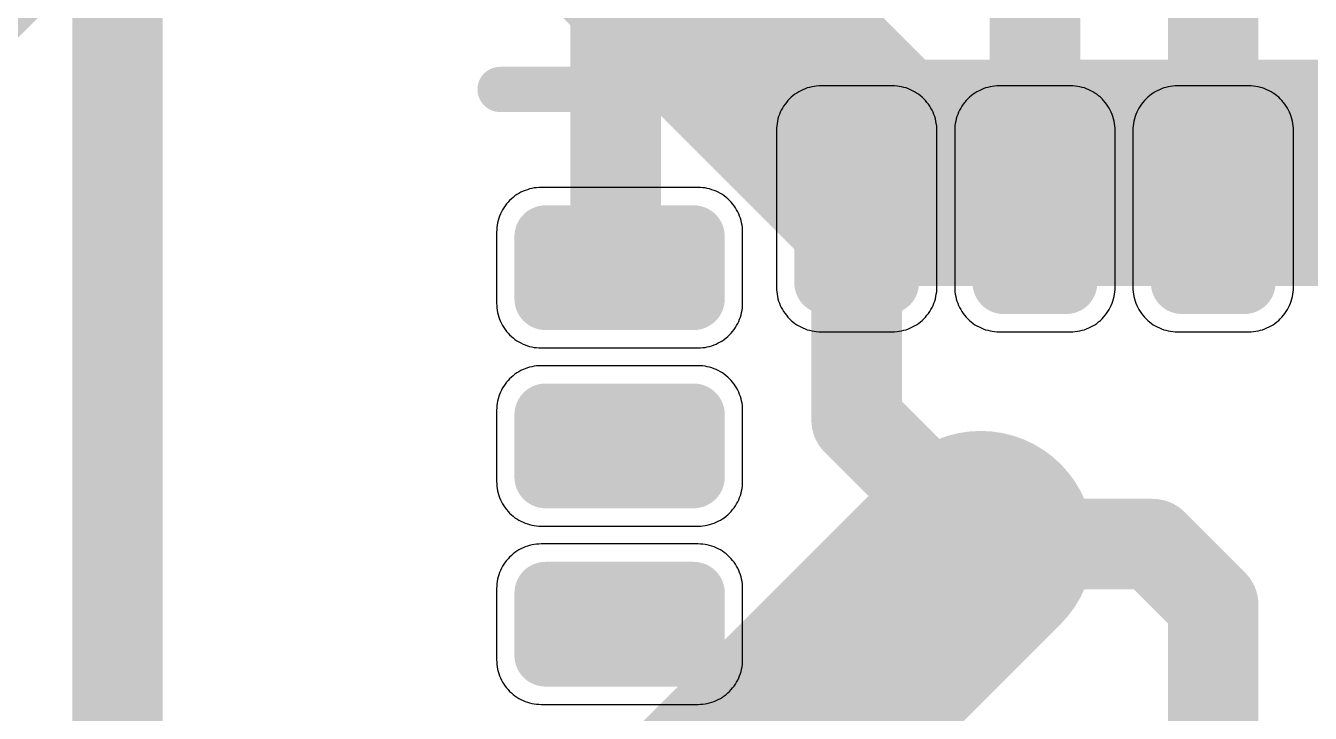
# Model space of a CAD drawing. Header units: millimetres. Extents: x 0.85 to 4.91, y 0.77 to 5.15.
# Drawn here: x 4.5619 to 4.7037, y 3.1873 to 3.2632 of the extents above; entities that cross this region are included whole.
import ezdxf

# ---------------------------------------------------------------- set-up
doc = ezdxf.new("R2010")
doc.units = ezdxf.units.MM
doc.header["$MEASUREMENT"] = 0
for name, color, linetype in [('BottomLayer', 5, 'Continuous'), ('BottomOverlay', 54, 'Continuous'), ('BottomPaste', 16, 'Continuous'), ('BottomSolder', 6, 'Continuous'), ('MultiLayer', 9, 'Continuous'), ('TopLayer', 1, 'Continuous'), ('ViaHoleLayer', 16, 'Continuous')]:
    doc.layers.add(name, color=color, linetype=linetype)

# ---------------------------------------------------------------- blocks, each defined once
blk = doc.blocks.new('ICM_42688_P_B_139')
at = {"layer": 'BottomLayer', "const_width": 0.00344}
for points in [[(0.03597, 0.01329, 1), (0.03942, 0.01329, 1)], [(0.05231, 0.01329, 1), (0.05576, 0.01329, 1)], [(0.03597, 0.0064, 1), (0.03942, 0.0064, 1)], [(0.05231, 0.0064, 1), (0.05576, 0.0064, 1)], [(0.03597, -0.0064, 1), (0.03942, -0.0064, 1)], [(0.05231, -0.0064, 1), (0.05576, -0.0064, 1)], [(0.03597, -0.01329, 1), (0.03942, -0.01329, 1)], [(0.05231, -0.01329, 1), (0.05576, -0.01329, 1)], [(0.03597, -0.02608, 1), (0.03942, -0.02608, 1)], [(0.05231, -0.02608, 1), (0.05576, -0.02608, 1)], [(-0.02485, -0.02785, 1), (-0.02141, -0.02785, 1)], [(-0.01796, -0.02785, 1), (-0.01452, -0.02785, 1)], [(-0.00517, -0.02785, 1), (-0.00172, -0.02785, 1)], [(0.00172, -0.02785, 1), (0.00517, -0.02785, 1)], [(0.01452, -0.02785, 1), (0.01796, -0.02785, 1)], [(0.02141, -0.02785, 1), (0.02485, -0.02785, 1)], [(0.03597, -0.03297, 1), (0.03942, -0.03297, 1)], [(0.05231, -0.03297, 1), (0.05576, -0.03297, 1)], [(-0.02485, -0.04419, 1), (-0.02141, -0.04419, 1)], [(-0.01796, -0.04419, 1), (-0.01452, -0.04419, 1)], [(-0.00517, -0.04419, 1), (-0.00172, -0.04419, 1)], [(0.00172, -0.04419, 1), (0.00517, -0.04419, 1)], [(0.01452, -0.04419, 1), (0.01796, -0.04419, 1)], [(0.02141, -0.04419, 1), (0.02485, -0.04419, 1)]]:
    blk.add_lwpolyline(points, format="xyb", close=True, dxfattribs=at)
at = {"layer": 'BottomLayer'}
for points in [[(0.05404, 0.01673), (0.0377, 0.01673), (0.05404, 0.00295), (0.0377, 0.00295)], [(0.05748, 0.01329), (0.03425, 0.01329), (0.05748, 0.0064), (0.03425, 0.0064)], [(0.05404, -0.00295), (0.0377, -0.00295), (0.05404, -0.01673), (0.0377, -0.01673)], [(0.05748, -0.0064), (0.03425, -0.0064), (0.05748, -0.01329), (0.03425, -0.01329)], [(0.05404, -0.02264), (0.0377, -0.02264), (0.05404, -0.03642), (0.0377, -0.03642)], [(-0.01624, -0.04764), (-0.01624, -0.02441), (-0.02313, -0.04764), (-0.02313, -0.02441)], [(0.00344, -0.04764), (0.00344, -0.02441), (-0.00344, -0.04764), (-0.00344, -0.02441)], [(0.02313, -0.04764), (0.02313, -0.02441), (0.01624, -0.04764), (0.01624, -0.02441)], [(0.05748, -0.02608), (0.03425, -0.02608), (0.05748, -0.03297), (0.03425, -0.03297)], [(-0.0128, -0.04419), (-0.0128, -0.02785), (-0.02657, -0.04419), (-0.02657, -0.02785)], [(0.00689, -0.04419), (0.00689, -0.02785), (-0.00689, -0.04419), (-0.00689, -0.02785)], [(0.02657, -0.04419), (0.02657, -0.02785), (0.0128, -0.04419), (0.0128, -0.02785)]]:
    blk.add_solid(points, dxfattribs=at)
at = {"layer": 'BottomOverlay', "const_width": 0.005}
blk.add_lwpolyline([(0.05906, -0.04921), (0.03898, -0.04921)], dxfattribs=at)
at = {"layer": 'BottomOverlay', "const_width": 0.0025}
for points in [[(0.03773, -0.04921, 1), (0.04023, -0.04921, 1)], [(0.05781, -0.04921, 1), (0.06031, -0.04921, 1)]]:
    blk.add_lwpolyline(points, format="xyb", close=True, dxfattribs=at)
at = {"layer": 'BottomPaste', "const_width": 0.00344}
for points in [[(0.03597, 0.01329, 1), (0.03942, 0.01329, 1)], [(0.05231, 0.01329, 1), (0.05576, 0.01329, 1)], [(0.03597, 0.0064, 1), (0.03942, 0.0064, 1)], [(0.05231, 0.0064, 1), (0.05576, 0.0064, 1)], [(0.03597, -0.0064, 1), (0.03942, -0.0064, 1)], [(0.05231, -0.0064, 1), (0.05576, -0.0064, 1)], [(0.03597, -0.01329, 1), (0.03942, -0.01329, 1)], [(0.05231, -0.01329, 1), (0.05576, -0.01329, 1)], [(0.03597, -0.02608, 1), (0.03942, -0.02608, 1)], [(0.05231, -0.02608, 1), (0.05576, -0.02608, 1)], [(-0.02485, -0.02785, 1), (-0.02141, -0.02785, 1)], [(-0.01796, -0.02785, 1), (-0.01452, -0.02785, 1)], [(-0.00517, -0.02785, 1), (-0.00172, -0.02785, 1)], [(0.00172, -0.02785, 1), (0.00517, -0.02785, 1)], [(0.01452, -0.02785, 1), (0.01796, -0.02785, 1)], [(0.02141, -0.02785, 1), (0.02485, -0.02785, 1)], [(0.03597, -0.03297, 1), (0.03942, -0.03297, 1)], [(0.05231, -0.03297, 1), (0.05576, -0.03297, 1)], [(-0.02485, -0.04419, 1), (-0.02141, -0.04419, 1)], [(-0.01796, -0.04419, 1), (-0.01452, -0.04419, 1)], [(-0.00517, -0.04419, 1), (-0.00172, -0.04419, 1)], [(0.00172, -0.04419, 1), (0.00517, -0.04419, 1)], [(0.01452, -0.04419, 1), (0.01796, -0.04419, 1)], [(0.02141, -0.04419, 1), (0.02485, -0.04419, 1)]]:
    blk.add_lwpolyline(points, format="xyb", close=True, dxfattribs=at)
at = {"layer": 'BottomPaste'}
for points in [[(0.05404, 0.01673), (0.0377, 0.01673), (0.05404, 0.00295), (0.0377, 0.00295)], [(0.05748, 0.01329), (0.03425, 0.01329), (0.05748, 0.0064), (0.03425, 0.0064)], [(0.05404, -0.00295), (0.0377, -0.00295), (0.05404, -0.01673), (0.0377, -0.01673)], [(0.05748, -0.0064), (0.03425, -0.0064), (0.05748, -0.01329), (0.03425, -0.01329)], [(0.05404, -0.02264), (0.0377, -0.02264), (0.05404, -0.03642), (0.0377, -0.03642)], [(-0.01624, -0.04764), (-0.01624, -0.02441), (-0.02313, -0.04764), (-0.02313, -0.02441)], [(0.00344, -0.04764), (0.00344, -0.02441), (-0.00344, -0.04764), (-0.00344, -0.02441)], [(0.02313, -0.04764), (0.02313, -0.02441), (0.01624, -0.04764), (0.01624, -0.02441)], [(0.05748, -0.02608), (0.03425, -0.02608), (0.05748, -0.03297), (0.03425, -0.03297)], [(-0.0128, -0.04419), (-0.0128, -0.02785), (-0.02657, -0.04419), (-0.02657, -0.02785)], [(0.00689, -0.04419), (0.00689, -0.02785), (-0.00689, -0.04419), (-0.00689, -0.02785)], [(0.02657, -0.04419), (0.02657, -0.02785), (0.0128, -0.04419), (0.0128, -0.02785)]]:
    blk.add_solid(points, dxfattribs=at)
at = {"layer": 'BottomSolder'}
for p, q in [((0.03568, 0.01846), (0.03544, 0.01837)), ((0.03593, 0.01853), (0.03568, 0.01846)), ((0.03618, 0.01859), (0.03593, 0.01853)), ((0.03643, 0.01864), (0.03618, 0.01859)), ((0.03669, 0.01867), (0.03643, 0.01864)), ((0.03695, 0.01869), (0.03669, 0.01867)), ((0.0372, 0.0187), (0.03695, 0.01869)), ((0.05453, 0.0187), (0.0372, 0.0187)), ((0.05479, 0.01869), (0.05453, 0.0187)), ((0.05504, 0.01867), (0.05479, 0.01869)), ((0.0553, 0.01864), (0.05504, 0.01867)), ((0.05555, 0.01859), (0.0553, 0.01864)), ((0.0558, 0.01853), (0.05555, 0.01859)), ((0.05605, 0.01846), (0.0558, 0.01853)), ((0.05629, 0.01837), (0.05605, 0.01846)), ((0.03355, 0.01707), (0.03338, 0.01688)), ((0.03372, 0.01726), (0.03355, 0.01707)), ((0.03391, 0.01744), (0.03372, 0.01726)), ((0.03411, 0.0176), (0.03391, 0.01744)), ((0.03431, 0.01776), (0.03411, 0.0176)), ((0.03452, 0.01791), (0.03431, 0.01776)), ((0.03474, 0.01804), (0.03452, 0.01791)), ((0.03497, 0.01816), (0.03474, 0.01804)), ((0.0352, 0.01828), (0.03497, 0.01816)), ((0.03544, 0.01837), (0.0352, 0.01828)), ((0.05653, 0.01828), (0.05629, 0.01837)), ((0.05676, 0.01816), (0.05653, 0.01828)), ((0.05699, 0.01804), (0.05676, 0.01816)), ((0.05721, 0.01791), (0.05699, 0.01804)), ((0.05742, 0.01776), (0.05721, 0.01791)), ((0.05762, 0.0176), (0.05742, 0.01776)), ((0.05782, 0.01744), (0.05762, 0.0176)), ((0.05801, 0.01726), (0.05782, 0.01744)), ((0.05818, 0.01707), (0.05801, 0.01726)), ((0.05835, 0.01688), (0.05818, 0.01707)), ((0.03271, 0.01578), (0.03261, 0.01554)), ((0.03282, 0.01601), (0.03271, 0.01578)), ((0.03294, 0.01624), (0.03282, 0.01601)), ((0.03308, 0.01646), (0.03294, 0.01624)), ((0.03322, 0.01667), (0.03308, 0.01646)), ((0.03338, 0.01688), (0.03322, 0.01667)), ((0.05851, 0.01667), (0.05835, 0.01688)), ((0.05865, 0.01646), (0.05851, 0.01667)), ((0.05879, 0.01624), (0.05865, 0.01646)), ((0.05891, 0.01601), (0.05879, 0.01624)), ((0.05902, 0.01578), (0.05891, 0.01601)), ((0.05912, 0.01554), (0.05902, 0.01578)), ((0.03231, 0.01429), (0.03229, 0.01404)), ((0.03234, 0.01455), (0.03231, 0.01429)), ((0.03239, 0.0148), (0.03234, 0.01455)), ((0.03245, 0.01505), (0.03239, 0.0148)), ((0.03252, 0.0153), (0.03245, 0.01505)), ((0.03261, 0.01554), (0.03252, 0.0153)), ((0.05921, 0.0153), (0.05912, 0.01554)), ((0.05928, 0.01505), (0.05921, 0.0153)), ((0.05934, 0.0148), (0.05928, 0.01505)), ((0.05939, 0.01455), (0.05934, 0.0148)), ((0.05942, 0.01429), (0.05939, 0.01455)), ((0.05944, 0.01404), (0.05942, 0.01429)), ((0.03229, 0.01404), (0.03228, 0.01378)), ((0.03228, 0.01378), (0.03228, 0.00591)), ((0.05945, 0.01378), (0.05944, 0.01404)), ((0.05945, 0.00591), (0.05945, 0.01378)), ((0.03228, 0.00591), (0.03229, 0.00565)), ((0.05944, 0.00565), (0.05945, 0.00591)), ((0.03229, 0.00565), (0.03231, 0.00539)), ((0.03231, 0.00539), (0.03234, 0.00514)), ((0.03234, 0.00514), (0.03239, 0.00488)), ((0.03239, 0.00488), (0.03245, 0.00463)), ((0.03245, 0.00463), (0.03252, 0.00438)), ((0.03252, 0.00438), (0.03261, 0.00414)), ((0.05912, 0.00414), (0.05921, 0.00438)), ((0.05921, 0.00438), (0.05928, 0.00463)), ((0.05928, 0.00463), (0.05934, 0.00488)), ((0.05934, 0.00488), (0.05939, 0.00514)), ((0.05939, 0.00514), (0.05942, 0.00539)), ((0.05942, 0.00539), (0.05944, 0.00565)), ((0.03261, 0.00414), (0.03271, 0.0039)), ((0.03271, 0.0039), (0.03282, 0.00367)), ((0.03282, 0.00367), (0.03294, 0.00344)), ((0.03294, 0.00344), (0.03308, 0.00323)), ((0.03308, 0.00323), (0.03322, 0.00301)), ((0.03322, 0.00301), (0.03338, 0.00281)), ((0.05835, 0.00281), (0.05851, 0.00301)), ((0.05851, 0.00301), (0.05865, 0.00323)), ((0.05865, 0.00323), (0.05879, 0.00344)), ((0.05879, 0.00344), (0.05891, 0.00367)), ((0.05891, 0.00367), (0.05902, 0.0039)), ((0.05902, 0.0039), (0.05912, 0.00414)), ((0.03338, 0.00281), (0.03355, 0.00261)), ((0.03355, 0.00261), (0.03372, 0.00243)), ((0.03372, 0.00243), (0.03391, 0.00225)), ((0.03391, 0.00225), (0.03411, 0.00208)), ((0.03411, 0.00208), (0.03431, 0.00192)), ((0.03431, 0.00192), (0.03452, 0.00178)), ((0.03452, 0.00178), (0.03474, 0.00164)), ((0.03474, 0.00164), (0.03497, 0.00152)), ((0.03497, 0.00152), (0.0352, 0.00141)), ((0.05653, 0.00141), (0.05676, 0.00152)), ((0.05676, 0.00152), (0.05699, 0.00164)), ((0.05699, 0.00164), (0.05721, 0.00178)), ((0.05721, 0.00178), (0.05742, 0.00192)), ((0.05742, 0.00192), (0.05762, 0.00208)), ((0.05762, 0.00208), (0.05782, 0.00225)), ((0.05782, 0.00225), (0.05801, 0.00243)), ((0.05801, 0.00243), (0.05818, 0.00261)), ((0.05818, 0.00261), (0.05835, 0.00281)), ((0.0352, 0.00141), (0.03544, 0.00131)), ((0.03544, 0.00131), (0.03568, 0.00123)), ((0.03568, 0.00123), (0.03593, 0.00115)), ((0.03593, 0.00115), (0.03618, 0.00109)), ((0.03618, 0.00109), (0.03643, 0.00104)), ((0.03643, 0.00104), (0.03669, 0.00101)), ((0.03669, 0.00101), (0.03695, 0.00099)), ((0.03695, 0.00099), (0.0372, 0.00098)), ((0.0372, 0.00098), (0.05453, 0.00098)), ((0.05453, 0.00098), (0.05479, 0.00099)), ((0.05479, 0.00099), (0.05504, 0.00101)), ((0.05504, 0.00101), (0.0553, 0.00104)), ((0.0553, 0.00104), (0.05555, 0.00109)), ((0.05555, 0.00109), (0.0558, 0.00115)), ((0.0558, 0.00115), (0.05605, 0.00123)), ((0.05605, 0.00123), (0.05629, 0.00131)), ((0.05629, 0.00131), (0.05653, 0.00141)), ((0.0352, -0.00141), (0.03497, -0.00152)), ((0.03544, -0.00131), (0.0352, -0.00141)), ((0.03568, -0.00123), (0.03544, -0.00131)), ((0.03593, -0.00115), (0.03568, -0.00123)), ((0.03618, -0.00109), (0.03593, -0.00115)), ((0.03643, -0.00104), (0.03618, -0.00109)), ((0.03669, -0.00101), (0.03643, -0.00104)), ((0.03695, -0.00099), (0.03669, -0.00101)), ((0.0372, -0.00098), (0.03695, -0.00099)), ((0.05453, -0.00098), (0.0372, -0.00098)), ((0.05479, -0.00099), (0.05453, -0.00098)), ((0.05504, -0.00101), (0.05479, -0.00099)), ((0.0553, -0.00104), (0.05504, -0.00101)), ((0.05555, -0.00109), (0.0553, -0.00104)), ((0.0558, -0.00115), (0.05555, -0.00109)), ((0.05605, -0.00123), (0.0558, -0.00115)), ((0.05629, -0.00131), (0.05605, -0.00123)), ((0.05653, -0.00141), (0.05629, -0.00131)), ((0.05676, -0.00152), (0.05653, -0.00141)), ((0.03338, -0.00281), (0.03322, -0.00301)), ((0.03355, -0.00261), (0.03338, -0.00281)), ((0.03372, -0.00243), (0.03355, -0.00261)), ((0.03391, -0.00225), (0.03372, -0.00243)), ((0.03411, -0.00208), (0.03391, -0.00225)), ((0.03431, -0.00192), (0.03411, -0.00208)), ((0.03452, -0.00178), (0.03431, -0.00192)), ((0.03474, -0.00164), (0.03452, -0.00178)), ((0.03497, -0.00152), (0.03474, -0.00164)), ((0.05699, -0.00164), (0.05676, -0.00152)), ((0.05721, -0.00178), (0.05699, -0.00164)), ((0.05742, -0.00192), (0.05721, -0.00178)), ((0.05762, -0.00208), (0.05742, -0.00192)), ((0.05782, -0.00225), (0.05762, -0.00208)), ((0.05801, -0.00243), (0.05782, -0.00225)), ((0.05818, -0.00261), (0.05801, -0.00243)), ((0.05835, -0.00281), (0.05818, -0.00261)), ((0.05851, -0.00301), (0.05835, -0.00281)), ((0.03261, -0.00414), (0.03252, -0.00438)), ((0.03271, -0.0039), (0.03261, -0.00414)), ((0.03282, -0.00367), (0.03271, -0.0039)), ((0.03294, -0.00344), (0.03282, -0.00367)), ((0.03308, -0.00323), (0.03294, -0.00344)), ((0.03322, -0.00301), (0.03308, -0.00323)), ((0.05865, -0.00323), (0.05851, -0.00301)), ((0.05879, -0.00344), (0.05865, -0.00323)), ((0.05891, -0.00367), (0.05879, -0.00344)), ((0.05902, -0.0039), (0.05891, -0.00367)), ((0.05912, -0.00414), (0.05902, -0.0039)), ((0.05921, -0.00438), (0.05912, -0.00414)), ((0.03229, -0.00565), (0.03228, -0.00591)), ((0.03231, -0.00539), (0.03229, -0.00565)), ((0.03234, -0.00514), (0.03231, -0.00539)), ((0.03239, -0.00488), (0.03234, -0.00514)), ((0.03245, -0.00463), (0.03239, -0.00488)), ((0.03252, -0.00438), (0.03245, -0.00463)), ((0.05928, -0.00463), (0.05921, -0.00438)), ((0.05934, -0.00488), (0.05928, -0.00463)), ((0.05939, -0.00514), (0.05934, -0.00488)), ((0.05942, -0.00539), (0.05939, -0.00514)), ((0.05944, -0.00565), (0.05942, -0.00539)), ((0.05945, -0.00591), (0.05944, -0.00565)), ((0.03228, -0.00591), (0.03228, -0.01378)), ((0.05945, -0.01378), (0.05945, -0.00591)), ((0.03228, -0.01378), (0.03229, -0.01404)), ((0.03229, -0.01404), (0.03231, -0.01429)), ((0.05942, -0.01429), (0.05944, -0.01404)), ((0.05944, -0.01404), (0.05945, -0.01378)), ((0.03231, -0.01429), (0.03234, -0.01455)), ((0.03234, -0.01455), (0.03239, -0.0148)), ((0.03239, -0.0148), (0.03245, -0.01505)), ((0.03245, -0.01505), (0.03252, -0.0153)), ((0.03252, -0.0153), (0.03261, -0.01554)), ((0.03261, -0.01554), (0.03271, -0.01578)), ((0.05902, -0.01578), (0.05912, -0.01554)), ((0.05912, -0.01554), (0.05921, -0.0153)), ((0.05921, -0.0153), (0.05928, -0.01505)), ((0.05928, -0.01505), (0.05934, -0.0148)), ((0.05934, -0.0148), (0.05939, -0.01455)), ((0.05939, -0.01455), (0.05942, -0.01429)), ((0.03271, -0.01578), (0.03282, -0.01601)), ((0.03282, -0.01601), (0.03294, -0.01624)), ((0.03294, -0.01624), (0.03308, -0.01646)), ((0.03308, -0.01646), (0.03322, -0.01667)), ((0.03322, -0.01667), (0.03338, -0.01688)), ((0.03338, -0.01688), (0.03355, -0.01707)), ((0.05818, -0.01707), (0.05835, -0.01688)), ((0.05835, -0.01688), (0.05851, -0.01667)), ((0.05851, -0.01667), (0.05865, -0.01646)), ((0.05865, -0.01646), (0.05879, -0.01624)), ((0.05879, -0.01624), (0.05891, -0.01601)), ((0.05891, -0.01601), (0.05902, -0.01578)), ((0.03355, -0.01707), (0.03372, -0.01726)), ((0.03372, -0.01726), (0.03391, -0.01744)), ((0.03391, -0.01744), (0.03411, -0.0176)), ((0.03411, -0.0176), (0.03431, -0.01776)), ((0.03431, -0.01776), (0.03452, -0.01791)), ((0.03452, -0.01791), (0.03474, -0.01804)), ((0.03474, -0.01804), (0.03497, -0.01816)), ((0.03497, -0.01816), (0.0352, -0.01828)), ((0.0352, -0.01828), (0.03544, -0.01837)), ((0.03544, -0.01837), (0.03568, -0.01846)), ((0.05605, -0.01846), (0.05629, -0.01837)), ((0.05629, -0.01837), (0.05653, -0.01828)), ((0.05653, -0.01828), (0.05676, -0.01816)), ((0.05676, -0.01816), (0.05699, -0.01804)), ((0.05699, -0.01804), (0.05721, -0.01791)), ((0.05721, -0.01791), (0.05742, -0.01776)), ((0.05742, -0.01776), (0.05762, -0.0176)), ((0.05762, -0.0176), (0.05782, -0.01744)), ((0.05782, -0.01744), (0.05801, -0.01726)), ((0.05801, -0.01726), (0.05818, -0.01707)), ((0.03568, -0.01846), (0.03593, -0.01853)), ((0.03593, -0.01853), (0.03618, -0.01859)), ((0.03618, -0.01859), (0.03643, -0.01864)), ((0.03643, -0.01864), (0.03669, -0.01867)), ((0.03669, -0.01867), (0.03695, -0.01869)), ((0.03695, -0.01869), (0.0372, -0.0187)), ((0.0372, -0.0187), (0.05453, -0.0187)), ((0.05453, -0.0187), (0.05479, -0.01869)), ((0.05479, -0.01869), (0.05504, -0.01867)), ((0.05504, -0.01867), (0.0553, -0.01864)), ((0.0553, -0.01864), (0.05555, -0.01859)), ((0.05555, -0.01859), (0.0558, -0.01853)), ((0.0558, -0.01853), (0.05605, -0.01846)), ((0.03497, -0.02121), (0.03474, -0.02133)), ((0.0352, -0.02109), (0.03497, -0.02121)), ((0.03544, -0.021), (0.0352, -0.02109)), ((0.03568, -0.02091), (0.03544, -0.021)), ((0.03593, -0.02084), (0.03568, -0.02091)), ((0.03618, -0.02078), (0.03593, -0.02084)), ((0.03643, -0.02073), (0.03618, -0.02078)), ((0.03669, -0.0207), (0.03643, -0.02073)), ((0.03695, -0.02068), (0.03669, -0.0207)), ((0.0372, -0.02067), (0.03695, -0.02068)), ((0.05453, -0.02067), (0.0372, -0.02067)), ((0.05479, -0.02068), (0.05453, -0.02067)), ((0.05504, -0.0207), (0.05479, -0.02068)), ((0.0553, -0.02073), (0.05504, -0.0207)), ((0.05555, -0.02078), (0.0553, -0.02073)), ((0.0558, -0.02084), (0.05555, -0.02078)), ((0.05605, -0.02091), (0.0558, -0.02084)), ((0.05629, -0.021), (0.05605, -0.02091)), ((0.05653, -0.02109), (0.05629, -0.021)), ((0.05676, -0.02121), (0.05653, -0.02109)), ((0.05699, -0.02133), (0.05676, -0.02121)), ((-0.02514, -0.02268), (-0.02539, -0.02277)), ((-0.0249, -0.02261), (-0.02514, -0.02268)), ((-0.02465, -0.02255), (-0.0249, -0.02261)), ((-0.02439, -0.0225), (-0.02465, -0.02255)), ((-0.02414, -0.02247), (-0.02439, -0.0225)), ((-0.02388, -0.02245), (-0.02414, -0.02247)), ((-0.02362, -0.02244), (-0.02388, -0.02245)), ((-0.01575, -0.02244), (-0.02362, -0.02244)), ((-0.01549, -0.02245), (-0.01575, -0.02244)), ((-0.01523, -0.02247), (-0.01549, -0.02245)), ((-0.01498, -0.0225), (-0.01523, -0.02247)), ((-0.01472, -0.02255), (-0.01498, -0.0225)), ((-0.01447, -0.02261), (-0.01472, -0.02255)), ((-0.01423, -0.02268), (-0.01447, -0.02261)), ((-0.01398, -0.02277), (-0.01423, -0.02268)), ((-0.00546, -0.02268), (-0.0057, -0.02277)), ((-0.00521, -0.02261), (-0.00546, -0.02268)), ((-0.00496, -0.02255), (-0.00521, -0.02261)), ((-0.00471, -0.0225), (-0.00496, -0.02255)), ((-0.00445, -0.02247), (-0.00471, -0.0225)), ((-0.00419, -0.02245), (-0.00445, -0.02247)), ((-0.00394, -0.02244), (-0.00419, -0.02245)), ((0.00394, -0.02244), (-0.00394, -0.02244)), ((0.00419, -0.02245), (0.00394, -0.02244)), ((0.00445, -0.02247), (0.00419, -0.02245)), ((0.00471, -0.0225), (0.00445, -0.02247)), ((0.00496, -0.02255), (0.00471, -0.0225)), ((0.00521, -0.02261), (0.00496, -0.02255)), ((0.00546, -0.02268), (0.00521, -0.02261)), ((0.0057, -0.02277), (0.00546, -0.02268)), ((0.01423, -0.02268), (0.01398, -0.02277)), ((0.01447, -0.02261), (0.01423, -0.02268)), ((0.01472, -0.02255), (0.01447, -0.02261)), ((0.01498, -0.0225), (0.01472, -0.02255)), ((0.01523, -0.02247), (0.01498, -0.0225)), ((0.01549, -0.02245), (0.01523, -0.02247)), ((0.01575, -0.02244), (0.01549, -0.02245)), ((0.02362, -0.02244), (0.01575, -0.02244)), ((0.02388, -0.02245), (0.02362, -0.02244)), ((0.02414, -0.02247), (0.02388, -0.02245)), ((0.02439, -0.0225), (0.02414, -0.02247)), ((0.02465, -0.02255), (0.02439, -0.0225)), ((0.0249, -0.02261), (0.02465, -0.02255)), ((0.02514, -0.02268), (0.0249, -0.02261)), ((0.02539, -0.02277), (0.02514, -0.02268)), ((0.03322, -0.0227), (0.03308, -0.02291)), ((0.03338, -0.02249), (0.03322, -0.0227)), ((0.03355, -0.0223), (0.03338, -0.02249)), ((0.03372, -0.02211), (0.03355, -0.0223)), ((0.03391, -0.02193), (0.03372, -0.02211)), ((0.03411, -0.02177), (0.03391, -0.02193)), ((0.03431, -0.02161), (0.03411, -0.02177)), ((0.03452, -0.02146), (0.03431, -0.02161)), ((0.03474, -0.02133), (0.03452, -0.02146)), ((0.05721, -0.02146), (0.05699, -0.02133)), ((0.05742, -0.02161), (0.05721, -0.02146)), ((0.05762, -0.02177), (0.05742, -0.02161)), ((0.05782, -0.02193), (0.05762, -0.02177)), ((0.05801, -0.02211), (0.05782, -0.02193)), ((0.05818, -0.0223), (0.05801, -0.02211)), ((0.05835, -0.02249), (0.05818, -0.0223)), ((0.05851, -0.0227), (0.05835, -0.02249)), ((0.05865, -0.02291), (0.05851, -0.0227)), ((-0.02728, -0.02407), (-0.02745, -0.02427)), ((-0.0271, -0.02388), (-0.02728, -0.02407)), ((-0.02692, -0.02371), (-0.0271, -0.02388)), ((-0.02672, -0.02354), (-0.02692, -0.02371)), ((-0.02651, -0.02338), (-0.02672, -0.02354)), ((-0.0263, -0.02323), (-0.02651, -0.02338)), ((-0.02608, -0.0231), (-0.0263, -0.02323)), ((-0.02586, -0.02298), (-0.02608, -0.0231)), ((-0.02562, -0.02287), (-0.02586, -0.02298)), ((-0.02539, -0.02277), (-0.02562, -0.02287)), ((-0.01375, -0.02287), (-0.01398, -0.02277)), ((-0.01351, -0.02298), (-0.01375, -0.02287)), ((-0.01329, -0.0231), (-0.01351, -0.02298)), ((-0.01307, -0.02323), (-0.01329, -0.0231)), ((-0.01286, -0.02338), (-0.01307, -0.02323)), ((-0.01265, -0.02354), (-0.01286, -0.02338)), ((-0.01246, -0.02371), (-0.01265, -0.02354)), ((-0.01227, -0.02388), (-0.01246, -0.02371)), ((-0.01209, -0.02407), (-0.01227, -0.02388)), ((-0.01192, -0.02427), (-0.01209, -0.02407)), ((-0.00759, -0.02407), (-0.00776, -0.02427)), ((-0.00742, -0.02388), (-0.00759, -0.02407)), ((-0.00723, -0.02371), (-0.00742, -0.02388)), ((-0.00703, -0.02354), (-0.00723, -0.02371)), ((-0.00683, -0.02338), (-0.00703, -0.02354)), ((-0.00662, -0.02323), (-0.00683, -0.02338)), ((-0.0064, -0.0231), (-0.00662, -0.02323)), ((-0.00617, -0.02298), (-0.0064, -0.0231)), ((-0.00594, -0.02287), (-0.00617, -0.02298)), ((-0.0057, -0.02277), (-0.00594, -0.02287)), ((0.00594, -0.02287), (0.0057, -0.02277)), ((0.00617, -0.02298), (0.00594, -0.02287)), ((0.0064, -0.0231), (0.00617, -0.02298)), ((0.00662, -0.02323), (0.0064, -0.0231)), ((0.00683, -0.02338), (0.00662, -0.02323)), ((0.00703, -0.02354), (0.00683, -0.02338)), ((0.00723, -0.02371), (0.00703, -0.02354)), ((0.00742, -0.02388), (0.00723, -0.02371)), ((0.00759, -0.02407), (0.00742, -0.02388)), ((0.00776, -0.02427), (0.00759, -0.02407)), ((0.01209, -0.02407), (0.01192, -0.02427)), ((0.01227, -0.02388), (0.01209, -0.02407)), ((0.01246, -0.02371), (0.01227, -0.02388)), ((0.01265, -0.02354), (0.01246, -0.02371)), ((0.01286, -0.02338), (0.01265, -0.02354)), ((0.01307, -0.02323), (0.01286, -0.02338)), ((0.01329, -0.0231), (0.01307, -0.02323)), ((0.01351, -0.02298), (0.01329, -0.0231)), ((0.01375, -0.02287), (0.01351, -0.02298)), ((0.01398, -0.02277), (0.01375, -0.02287)), ((0.02562, -0.02287), (0.02539, -0.02277)), ((0.02586, -0.02298), (0.02562, -0.02287)), ((0.02608, -0.0231), (0.02586, -0.02298)), ((0.0263, -0.02323), (0.02608, -0.0231)), ((0.02651, -0.02338), (0.0263, -0.02323)), ((0.02672, -0.02354), (0.02651, -0.02338)), ((0.02692, -0.02371), (0.02672, -0.02354)), ((0.0271, -0.02388), (0.02692, -0.02371)), ((0.02728, -0.02407), (0.0271, -0.02388)), ((0.02745, -0.02427), (0.02728, -0.02407)), ((0.03252, -0.02407), (0.03245, -0.02432)), ((0.03261, -0.02383), (0.03252, -0.02407)), ((0.03271, -0.02359), (0.03261, -0.02383)), ((0.03282, -0.02336), (0.03271, -0.02359)), ((0.03294, -0.02313), (0.03282, -0.02336)), ((0.03308, -0.02291), (0.03294, -0.02313)), ((0.05879, -0.02313), (0.05865, -0.02291)), ((0.05891, -0.02336), (0.05879, -0.02313)), ((0.05902, -0.02359), (0.05891, -0.02336)), ((0.05912, -0.02383), (0.05902, -0.02359)), ((0.05921, -0.02407), (0.05912, -0.02383)), ((0.05928, -0.02432), (0.05921, -0.02407)), ((-0.02812, -0.02536), (-0.02822, -0.0256)), ((-0.02801, -0.02513), (-0.02812, -0.02536)), ((-0.02788, -0.0249), (-0.02801, -0.02513)), ((-0.02775, -0.02468), (-0.02788, -0.0249)), ((-0.0276, -0.02447), (-0.02775, -0.02468)), ((-0.02745, -0.02427), (-0.0276, -0.02447)), ((-0.01177, -0.02447), (-0.01192, -0.02427)), ((-0.01162, -0.02468), (-0.01177, -0.02447)), ((-0.01149, -0.0249), (-0.01162, -0.02468)), ((-0.01136, -0.02513), (-0.01149, -0.0249)), ((-0.01125, -0.02536), (-0.01136, -0.02513)), ((-0.01115, -0.0256), (-0.01125, -0.02536)), ((-0.00843, -0.02536), (-0.00853, -0.0256)), ((-0.00832, -0.02513), (-0.00843, -0.02536)), ((-0.0082, -0.0249), (-0.00832, -0.02513)), ((-0.00806, -0.02468), (-0.0082, -0.0249)), ((-0.00792, -0.02447), (-0.00806, -0.02468)), ((-0.00776, -0.02427), (-0.00792, -0.02447)), ((0.00792, -0.02447), (0.00776, -0.02427)), ((0.00806, -0.02468), (0.00792, -0.02447)), ((0.0082, -0.0249), (0.00806, -0.02468)), ((0.00832, -0.02513), (0.0082, -0.0249)), ((0.00843, -0.02536), (0.00832, -0.02513)), ((0.00853, -0.0256), (0.00843, -0.02536)), ((0.01125, -0.02536), (0.01115, -0.0256)), ((0.01136, -0.02513), (0.01125, -0.02536)), ((0.01149, -0.0249), (0.01136, -0.02513)), ((0.01162, -0.02468), (0.01149, -0.0249)), ((0.01177, -0.02447), (0.01162, -0.02468)), ((0.01192, -0.02427), (0.01177, -0.02447)), ((0.0276, -0.02447), (0.02745, -0.02427)), ((0.02775, -0.02468), (0.0276, -0.02447)), ((0.02788, -0.0249), (0.02775, -0.02468)), ((0.02801, -0.02513), (0.02788, -0.0249)), ((0.02812, -0.02536), (0.02801, -0.02513)), ((0.02822, -0.0256), (0.02812, -0.02536)), ((0.03229, -0.02533), (0.03228, -0.02559)), ((0.03231, -0.02508), (0.03229, -0.02533)), ((0.03234, -0.02482), (0.03231, -0.02508)), ((0.03239, -0.02457), (0.03234, -0.02482)), ((0.03245, -0.02432), (0.03239, -0.02457)), ((0.05934, -0.02457), (0.05928, -0.02432)), ((0.05939, -0.02482), (0.05934, -0.02457)), ((0.05942, -0.02508), (0.05939, -0.02482)), ((0.05944, -0.02533), (0.05942, -0.02508)), ((0.05945, -0.02559), (0.05944, -0.02533)), ((-0.02852, -0.02685), (-0.02854, -0.0271)), ((-0.02848, -0.02659), (-0.02852, -0.02685)), ((-0.02844, -0.02634), (-0.02848, -0.02659)), ((-0.02838, -0.02609), (-0.02844, -0.02634)), ((-0.0283, -0.02584), (-0.02838, -0.02609)), ((-0.02822, -0.0256), (-0.0283, -0.02584)), ((-0.01107, -0.02584), (-0.01115, -0.0256)), ((-0.01099, -0.02609), (-0.01107, -0.02584)), ((-0.01093, -0.02634), (-0.01099, -0.02609)), ((-0.01089, -0.02659), (-0.01093, -0.02634)), ((-0.01085, -0.02685), (-0.01089, -0.02659)), ((-0.01083, -0.0271), (-0.01085, -0.02685)), ((-0.00883, -0.02685), (-0.00885, -0.0271)), ((-0.0088, -0.02659), (-0.00883, -0.02685)), ((-0.00875, -0.02634), (-0.0088, -0.02659)), ((-0.00869, -0.02609), (-0.00875, -0.02634)), ((-0.00862, -0.02584), (-0.00869, -0.02609)), ((-0.00853, -0.0256), (-0.00862, -0.02584)), ((0.00862, -0.02584), (0.00853, -0.0256)), ((0.00869, -0.02609), (0.00862, -0.02584)), ((0.00875, -0.02634), (0.00869, -0.02609)), ((0.0088, -0.02659), (0.00875, -0.02634)), ((0.00883, -0.02685), (0.0088, -0.02659)), ((0.00885, -0.0271), (0.00883, -0.02685)), ((0.01085, -0.02685), (0.01083, -0.0271)), ((0.01089, -0.02659), (0.01085, -0.02685)), ((0.01093, -0.02634), (0.01089, -0.02659)), ((0.01099, -0.02609), (0.01093, -0.02634)), ((0.01107, -0.02584), (0.01099, -0.02609)), ((0.01115, -0.0256), (0.01107, -0.02584)), ((0.0283, -0.02584), (0.02822, -0.0256)), ((0.02838, -0.02609), (0.0283, -0.02584)), ((0.02844, -0.02634), (0.02838, -0.02609)), ((0.02848, -0.02659), (0.02844, -0.02634)), ((0.02852, -0.02685), (0.02848, -0.02659)), ((0.02854, -0.0271), (0.02852, -0.02685)), ((0.03228, -0.02559), (0.03228, -0.03346)), ((0.05945, -0.03346), (0.05945, -0.02559)), ((-0.02854, -0.0271), (-0.02854, -0.02736)), ((-0.02854, -0.02736), (-0.02854, -0.04469)), ((-0.01083, -0.02736), (-0.01083, -0.0271)), ((-0.01083, -0.04469), (-0.01083, -0.02736)), ((-0.00885, -0.0271), (-0.00886, -0.02736)), ((-0.00886, -0.02736), (-0.00886, -0.04469)), ((0.00886, -0.02736), (0.00885, -0.0271)), ((0.00886, -0.04469), (0.00886, -0.02736)), ((0.01083, -0.0271), (0.01083, -0.02736)), ((0.01083, -0.02736), (0.01083, -0.04469)), ((0.02854, -0.02736), (0.02854, -0.0271)), ((0.02854, -0.04469), (0.02854, -0.02736)), ((0.03228, -0.03346), (0.03229, -0.03372)), ((0.03229, -0.03372), (0.03231, -0.03398)), ((0.03231, -0.03398), (0.03234, -0.03423)), ((0.05939, -0.03423), (0.05942, -0.03398)), ((0.05942, -0.03398), (0.05944, -0.03372)), ((0.05944, -0.03372), (0.05945, -0.03346)), ((0.03234, -0.03423), (0.03239, -0.03449)), ((0.03239, -0.03449), (0.03245, -0.03474)), ((0.03245, -0.03474), (0.03252, -0.03499)), ((0.03252, -0.03499), (0.03261, -0.03523)), ((0.03261, -0.03523), (0.03271, -0.03547)), ((0.05902, -0.03547), (0.05912, -0.03523)), ((0.05912, -0.03523), (0.05921, -0.03499)), ((0.05921, -0.03499), (0.05928, -0.03474)), ((0.05928, -0.03474), (0.05934, -0.03449)), ((0.05934, -0.03449), (0.05939, -0.03423)), ((0.03271, -0.03547), (0.03282, -0.0357)), ((0.03282, -0.0357), (0.03294, -0.03593)), ((0.03294, -0.03593), (0.03308, -0.03614)), ((0.03308, -0.03614), (0.03322, -0.03636)), ((0.03322, -0.03636), (0.03338, -0.03656)), ((0.03338, -0.03656), (0.03355, -0.03676)), ((0.03355, -0.03676), (0.03372, -0.03694)), ((0.05801, -0.03694), (0.05818, -0.03676)), ((0.05818, -0.03676), (0.05835, -0.03656)), ((0.05835, -0.03656), (0.05851, -0.03636)), ((0.05851, -0.03636), (0.05865, -0.03614)), ((0.05865, -0.03614), (0.05879, -0.03593)), ((0.05879, -0.03593), (0.05891, -0.0357)), ((0.05891, -0.0357), (0.05902, -0.03547)), ((0.03372, -0.03694), (0.03391, -0.03712)), ((0.03391, -0.03712), (0.03411, -0.03729)), ((0.03411, -0.03729), (0.03431, -0.03745)), ((0.03431, -0.03745), (0.03452, -0.03759)), ((0.03452, -0.03759), (0.03474, -0.03773)), ((0.03474, -0.03773), (0.03497, -0.03785)), ((0.03497, -0.03785), (0.0352, -0.03796)), ((0.0352, -0.03796), (0.03544, -0.03806)), ((0.03544, -0.03806), (0.03568, -0.03814)), ((0.03568, -0.03814), (0.03593, -0.03822)), ((0.03593, -0.03822), (0.03618, -0.03828)), ((0.03618, -0.03828), (0.03643, -0.03833)), ((0.0553, -0.03833), (0.05555, -0.03828)), ((0.05555, -0.03828), (0.0558, -0.03822)), ((0.0558, -0.03822), (0.05605, -0.03814)), ((0.05605, -0.03814), (0.05629, -0.03806)), ((0.05629, -0.03806), (0.05653, -0.03796)), ((0.05653, -0.03796), (0.05676, -0.03785)), ((0.05676, -0.03785), (0.05699, -0.03773)), ((0.05699, -0.03773), (0.05721, -0.03759)), ((0.05721, -0.03759), (0.05742, -0.03745)), ((0.05742, -0.03745), (0.05762, -0.03729)), ((0.05762, -0.03729), (0.05782, -0.03712)), ((0.05782, -0.03712), (0.05801, -0.03694)), ((0.03643, -0.03833), (0.03669, -0.03836)), ((0.03669, -0.03836), (0.03695, -0.03838)), ((0.03695, -0.03838), (0.0372, -0.03839)), ((0.0372, -0.03839), (0.05453, -0.03839)), ((0.05453, -0.03839), (0.05479, -0.03838)), ((0.05479, -0.03838), (0.05504, -0.03836)), ((0.05504, -0.03836), (0.0553, -0.03833)), ((-0.02854, -0.04469), (-0.02854, -0.04494)), ((-0.02854, -0.04494), (-0.02852, -0.0452)), ((-0.02852, -0.0452), (-0.02848, -0.04545)), ((-0.01089, -0.04545), (-0.01085, -0.0452)), ((-0.01085, -0.0452), (-0.01083, -0.04494)), ((-0.01083, -0.04494), (-0.01083, -0.04469)), ((-0.00886, -0.04469), (-0.00885, -0.04494)), ((-0.00885, -0.04494), (-0.00883, -0.0452)), ((-0.00883, -0.0452), (-0.0088, -0.04545)), ((0.0088, -0.04545), (0.00883, -0.0452)), ((0.00883, -0.0452), (0.00885, -0.04494)), ((0.00885, -0.04494), (0.00886, -0.04469)), ((0.01083, -0.04469), (0.01083, -0.04494)), ((0.01083, -0.04494), (0.01085, -0.0452)), ((0.01085, -0.0452), (0.01089, -0.04545)), ((0.02848, -0.04545), (0.02852, -0.0452)), ((0.02852, -0.0452), (0.02854, -0.04494)), ((0.02854, -0.04494), (0.02854, -0.04469)), ((-0.02848, -0.04545), (-0.02844, -0.04571)), ((-0.02844, -0.04571), (-0.02838, -0.04596)), ((-0.02838, -0.04596), (-0.0283, -0.04621)), ((-0.0283, -0.04621), (-0.02822, -0.04645)), ((-0.02822, -0.04645), (-0.02812, -0.04669)), ((-0.02812, -0.04669), (-0.02801, -0.04692)), ((-0.01136, -0.04692), (-0.01125, -0.04669)), ((-0.01125, -0.04669), (-0.01115, -0.04645)), ((-0.01115, -0.04645), (-0.01107, -0.04621)), ((-0.01107, -0.04621), (-0.01099, -0.04596)), ((-0.01099, -0.04596), (-0.01093, -0.04571)), ((-0.01093, -0.04571), (-0.01089, -0.04545)), ((-0.0088, -0.04545), (-0.00875, -0.04571)), ((-0.00875, -0.04571), (-0.00869, -0.04596)), ((-0.00869, -0.04596), (-0.00862, -0.04621)), ((-0.00862, -0.04621), (-0.00853, -0.04645)), ((-0.00853, -0.04645), (-0.00843, -0.04669)), ((-0.00843, -0.04669), (-0.00832, -0.04692)), ((0.00832, -0.04692), (0.00843, -0.04669)), ((0.00843, -0.04669), (0.00853, -0.04645)), ((0.00853, -0.04645), (0.00862, -0.04621)), ((0.00862, -0.04621), (0.00869, -0.04596)), ((0.00869, -0.04596), (0.00875, -0.04571)), ((0.00875, -0.04571), (0.0088, -0.04545)), ((0.01089, -0.04545), (0.01093, -0.04571)), ((0.01093, -0.04571), (0.01099, -0.04596)), ((0.01099, -0.04596), (0.01107, -0.04621)), ((0.01107, -0.04621), (0.01115, -0.04645)), ((0.01115, -0.04645), (0.01125, -0.04669)), ((0.01125, -0.04669), (0.01136, -0.04692)), ((0.02801, -0.04692), (0.02812, -0.04669)), ((0.02812, -0.04669), (0.02822, -0.04645)), ((0.02822, -0.04645), (0.0283, -0.04621)), ((0.0283, -0.04621), (0.02838, -0.04596)), ((0.02838, -0.04596), (0.02844, -0.04571)), ((0.02844, -0.04571), (0.02848, -0.04545)), ((-0.02801, -0.04692), (-0.02788, -0.04715)), ((-0.02788, -0.04715), (-0.02775, -0.04737)), ((-0.02775, -0.04737), (-0.0276, -0.04758)), ((-0.0276, -0.04758), (-0.02745, -0.04778)), ((-0.02745, -0.04778), (-0.02728, -0.04798)), ((-0.02728, -0.04798), (-0.0271, -0.04816)), ((-0.0271, -0.04816), (-0.02692, -0.04834)), ((-0.01246, -0.04834), (-0.01227, -0.04816)), ((-0.01227, -0.04816), (-0.01209, -0.04798)), ((-0.01209, -0.04798), (-0.01192, -0.04778)), ((-0.01192, -0.04778), (-0.01177, -0.04758)), ((-0.01177, -0.04758), (-0.01162, -0.04737)), ((-0.01162, -0.04737), (-0.01149, -0.04715)), ((-0.01149, -0.04715), (-0.01136, -0.04692)), ((-0.00832, -0.04692), (-0.0082, -0.04715)), ((-0.0082, -0.04715), (-0.00806, -0.04737)), ((-0.00806, -0.04737), (-0.00792, -0.04758)), ((-0.00792, -0.04758), (-0.00776, -0.04778)), ((-0.00776, -0.04778), (-0.00759, -0.04798)), ((-0.00759, -0.04798), (-0.00742, -0.04816)), ((-0.00742, -0.04816), (-0.00723, -0.04834)), ((0.00723, -0.04834), (0.00742, -0.04816)), ((0.00742, -0.04816), (0.00759, -0.04798)), ((0.00759, -0.04798), (0.00776, -0.04778)), ((0.00776, -0.04778), (0.00792, -0.04758)), ((0.00792, -0.04758), (0.00806, -0.04737)), ((0.00806, -0.04737), (0.0082, -0.04715)), ((0.0082, -0.04715), (0.00832, -0.04692)), ((0.01136, -0.04692), (0.01149, -0.04715)), ((0.01149, -0.04715), (0.01162, -0.04737)), ((0.01162, -0.04737), (0.01177, -0.04758)), ((0.01177, -0.04758), (0.01192, -0.04778)), ((0.01192, -0.04778), (0.01209, -0.04798)), ((0.01209, -0.04798), (0.01227, -0.04816)), ((0.01227, -0.04816), (0.01246, -0.04834)), ((0.02692, -0.04834), (0.0271, -0.04816)), ((0.0271, -0.04816), (0.02728, -0.04798)), ((0.02728, -0.04798), (0.02745, -0.04778)), ((0.02745, -0.04778), (0.0276, -0.04758)), ((0.0276, -0.04758), (0.02775, -0.04737)), ((0.02775, -0.04737), (0.02788, -0.04715)), ((0.02788, -0.04715), (0.02801, -0.04692)), ((-0.02692, -0.04834), (-0.02672, -0.04851)), ((-0.02672, -0.04851), (-0.02651, -0.04867)), ((-0.02651, -0.04867), (-0.0263, -0.04881)), ((-0.0263, -0.04881), (-0.02608, -0.04895)), ((-0.02608, -0.04895), (-0.02586, -0.04907)), ((-0.02586, -0.04907), (-0.02562, -0.04918)), ((-0.02562, -0.04918), (-0.02539, -0.04928)), ((-0.02539, -0.04928), (-0.02514, -0.04937)), ((-0.02514, -0.04937), (-0.0249, -0.04944)), ((-0.0249, -0.04944), (-0.02465, -0.0495)), ((-0.02465, -0.0495), (-0.02439, -0.04955)), ((-0.02439, -0.04955), (-0.02414, -0.04958)), ((-0.02414, -0.04958), (-0.02388, -0.0496)), ((-0.02388, -0.0496), (-0.02362, -0.04961)), ((-0.02362, -0.04961), (-0.01575, -0.04961)), ((-0.01575, -0.04961), (-0.01549, -0.0496)), ((-0.01549, -0.0496), (-0.01523, -0.04958)), ((-0.01523, -0.04958), (-0.01498, -0.04955)), ((-0.01498, -0.04955), (-0.01472, -0.0495)), ((-0.01472, -0.0495), (-0.01447, -0.04944)), ((-0.01447, -0.04944), (-0.01423, -0.04937)), ((-0.01423, -0.04937), (-0.01398, -0.04928)), ((-0.01398, -0.04928), (-0.01375, -0.04918)), ((-0.01375, -0.04918), (-0.01351, -0.04907)), ((-0.01351, -0.04907), (-0.01329, -0.04895)), ((-0.01329, -0.04895), (-0.01307, -0.04881)), ((-0.01307, -0.04881), (-0.01286, -0.04867)), ((-0.01286, -0.04867), (-0.01265, -0.04851)), ((-0.01265, -0.04851), (-0.01246, -0.04834)), ((-0.00723, -0.04834), (-0.00703, -0.04851)), ((-0.00703, -0.04851), (-0.00683, -0.04867)), ((-0.00683, -0.04867), (-0.00662, -0.04881)), ((-0.00662, -0.04881), (-0.0064, -0.04895)), ((-0.0064, -0.04895), (-0.00617, -0.04907)), ((-0.00617, -0.04907), (-0.00594, -0.04918)), ((-0.00594, -0.04918), (-0.0057, -0.04928)), ((-0.0057, -0.04928), (-0.00546, -0.04937)), ((-0.00546, -0.04937), (-0.00521, -0.04944)), ((-0.00521, -0.04944), (-0.00496, -0.0495)), ((-0.00496, -0.0495), (-0.00471, -0.04955)), ((-0.00471, -0.04955), (-0.00445, -0.04958)), ((-0.00445, -0.04958), (-0.00419, -0.0496)), ((-0.00419, -0.0496), (-0.00394, -0.04961)), ((-0.00394, -0.04961), (0.00394, -0.04961)), ((0.00394, -0.04961), (0.00419, -0.0496)), ((0.00419, -0.0496), (0.00445, -0.04958)), ((0.00445, -0.04958), (0.00471, -0.04955)), ((0.00471, -0.04955), (0.00496, -0.0495)), ((0.00496, -0.0495), (0.00521, -0.04944)), ((0.00521, -0.04944), (0.00546, -0.04937)), ((0.00546, -0.04937), (0.0057, -0.04928)), ((0.0057, -0.04928), (0.00594, -0.04918)), ((0.00594, -0.04918), (0.00617, -0.04907)), ((0.00617, -0.04907), (0.0064, -0.04895)), ((0.0064, -0.04895), (0.00662, -0.04881)), ((0.00662, -0.04881), (0.00683, -0.04867)), ((0.00683, -0.04867), (0.00703, -0.04851)), ((0.00703, -0.04851), (0.00723, -0.04834)), ((0.01246, -0.04834), (0.01265, -0.04851)), ((0.01265, -0.04851), (0.01286, -0.04867)), ((0.01286, -0.04867), (0.01307, -0.04881)), ((0.01307, -0.04881), (0.01329, -0.04895)), ((0.01329, -0.04895), (0.01351, -0.04907)), ((0.01351, -0.04907), (0.01375, -0.04918)), ((0.01375, -0.04918), (0.01398, -0.04928)), ((0.01398, -0.04928), (0.01423, -0.04937)), ((0.01423, -0.04937), (0.01447, -0.04944)), ((0.01447, -0.04944), (0.01472, -0.0495)), ((0.01472, -0.0495), (0.01498, -0.04955)), ((0.01498, -0.04955), (0.01523, -0.04958)), ((0.01523, -0.04958), (0.01549, -0.0496)), ((0.01549, -0.0496), (0.01575, -0.04961)), ((0.01575, -0.04961), (0.02362, -0.04961)), ((0.02362, -0.04961), (0.02388, -0.0496)), ((0.02388, -0.0496), (0.02414, -0.04958)), ((0.02414, -0.04958), (0.02439, -0.04955)), ((0.02439, -0.04955), (0.02465, -0.0495)), ((0.02465, -0.0495), (0.0249, -0.04944)), ((0.0249, -0.04944), (0.02514, -0.04937)), ((0.02514, -0.04937), (0.02539, -0.04928)), ((0.02539, -0.04928), (0.02562, -0.04918)), ((0.02562, -0.04918), (0.02586, -0.04907)), ((0.02586, -0.04907), (0.02608, -0.04895)), ((0.02608, -0.04895), (0.0263, -0.04881)), ((0.0263, -0.04881), (0.02651, -0.04867)), ((0.02651, -0.04867), (0.02672, -0.04851)), ((0.02672, -0.04851), (0.02692, -0.04834))]:
    blk.add_line(p, q, dxfattribs=at)

msp = doc.modelspace()

# ---------------------------------------------------------------- linework, layer by layer
at = {"layer": 'BottomLayer', "const_width": 0.01}
for points in [[(4.572, 2.816), (4.572, 3.413)], [(4.67331, 3.24302), (4.67331, 3.3)], [(4.69299, 3.24302), (4.69299, 3.28199)], [(4.627, 3.23697), (4.627, 3.276)], [(4.65362, 3.21969), (4.65362, 3.24302)], [(4.69286, 3.24302), (4.69299, 3.24302)], [(4.627, 3.23697), (4.62744, 3.23653)], [(4.65362, 3.21969), (4.66731, 3.206)], [(4.66731, 3.206), (4.68631, 3.206)], [(4.68631, 3.206), (4.69299, 3.19931)], [(4.69299, 3.17098), (4.69299, 3.19931)]]:
    msp.add_lwpolyline(points, dxfattribs=at)
at = {"layer": 'BottomLayer'}
for points, const_width in [([(4.65112, 3.24302, 1), (4.65612, 3.24302, 1)], 0.005), ([(4.67081, 3.24302, 1), (4.67581, 3.24302, 1)], 0.005), ([(4.69036, 3.24302, 1), (4.69536, 3.24302, 1)], 0.005), ([(4.69049, 3.24302, 1), (4.69549, 3.24302, 1)], 0.005), ([(4.69049, 3.24302, 1), (4.69549, 3.24302, 1)], 0.005), ([(4.6245, 3.23697, 1), (4.6295, 3.23697, 1)], 0.005), ([(4.6245, 3.23697, 1), (4.6295, 3.23697, 1)], 0.005), ([(4.62494, 3.23653, 1), (4.62994, 3.23653, 1)], 0.005), ([(4.65112, 3.21969, 1), (4.65612, 3.21969, 1)], 0.005), ([(4.65112, 3.21969, 1), (4.65612, 3.21969, 1)], 0.005), ([(4.6614, 3.206, 1), (4.67321, 3.206, 1)], 0.01181), ([(4.66481, 3.206, 1), (4.66981, 3.206, 1)], 0.005), ([(4.66481, 3.206, 1), (4.66981, 3.206, 1)], 0.005), ([(4.68381, 3.206, 1), (4.68881, 3.206, 1)], 0.005), ([(4.68381, 3.206, 1), (4.68881, 3.206, 1)], 0.005), ([(4.69049, 3.19931, 1), (4.69549, 3.19931, 1)], 0.005), ([(4.69049, 3.19931, 1), (4.69549, 3.19931, 1)], 0.005)]:
    msp.add_lwpolyline(points, format="xyb", close=True, dxfattribs=dict(at, const_width=const_width))
at = {"layer": 'MultiLayer', "const_width": 0.01181}
msp.add_lwpolyline([(4.6614, 3.206, 1), (4.67321, 3.206, 1)], format="xyb", close=True, dxfattribs=at)
at = {"layer": 'TopLayer'}
for points, const_width in [([(4.53304, 3.241), (4.59254, 3.3005)], 0.01), ([(4.627, 3.276), (4.656, 3.247)], 0.025), ([(4.656, 3.247), (4.74731, 3.247)], 0.025), ([(4.617, 3.15569), (4.66731, 3.206)], 0.025)]:
    msp.add_lwpolyline(points, dxfattribs=dict(at, const_width=const_width))
for points, const_width in [([(4.64975, 3.247, 1), (4.66225, 3.247, 1)], 0.0125), ([(4.64975, 3.247, 1), (4.66225, 3.247, 1)], 0.0125), ([(4.66106, 3.206, 1), (4.67356, 3.206, 1)], 0.0125), ([(4.6614, 3.206, 1), (4.67321, 3.206, 1)], 0.01181)]:
    msp.add_lwpolyline(points, format="xyb", close=True, dxfattribs=dict(at, const_width=const_width))
at = {"layer": 'ViaHoleLayer', "const_width": 0.00591}
msp.add_lwpolyline([(4.66435, 3.206, 1), (4.67026, 3.206, 1)], format="xyb", close=True, dxfattribs=at)

# ---------------------------------------------------------------- block references
at = {"rotation": 180}
msp.add_blockref('ICM_42688_P_B_139', (4.67331, 3.207), dxfattribs=at)

doc.saveas('drawing.dxf')
